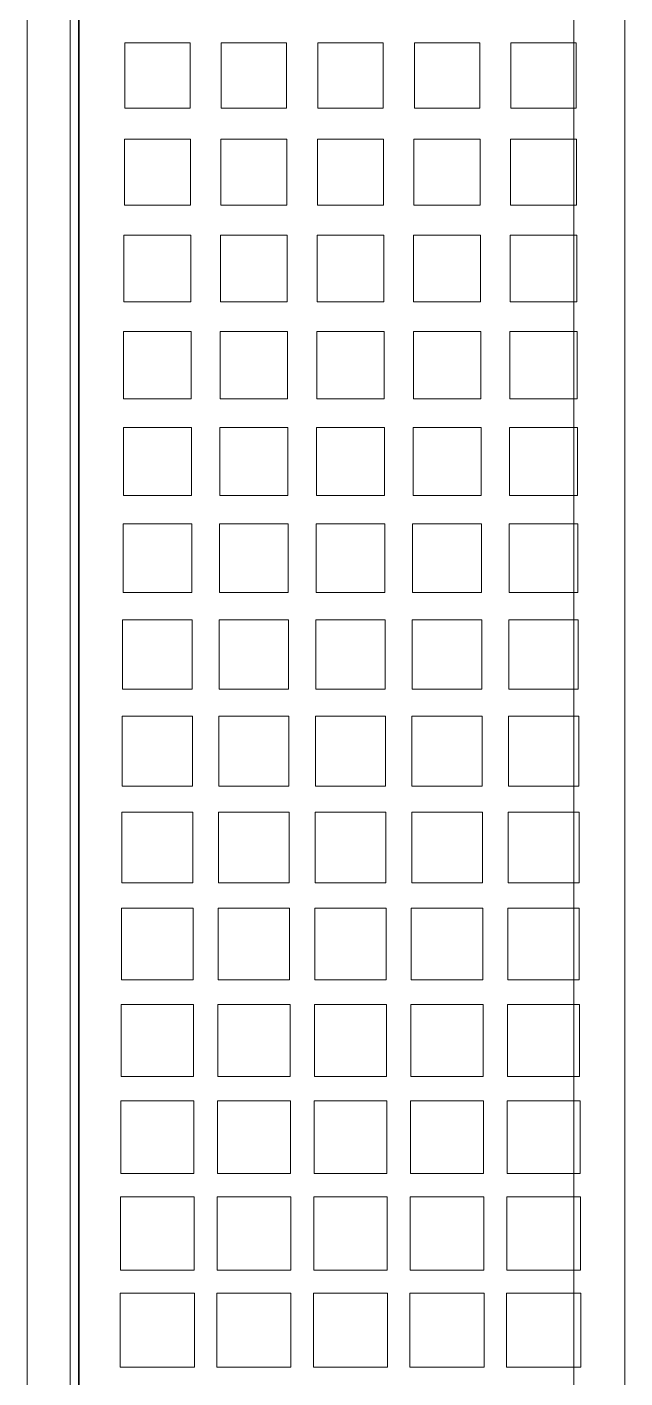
# Model space of a CAD drawing. Header units: millimetres. Extents: x 33157 to 59611, y -29750 to 1750.
# Drawn here: x 54374.39 to 54383.68, y -3146.73 to -3125.73 of the extents above; entities that cross this region are included whole.
import ezdxf

# ---------------------------------------------------------------- set-up
doc = ezdxf.new("R2010")
doc.units = ezdxf.units.MM
doc.layers.get('0').update_dxf_attribs({"lineweight": 18})

msp = doc.modelspace()

# ---------------------------------------------------------------- linework, layer by layer
at = {"lineweight": 9}
for p, q in [((54375.189, -3043.277), (54375.189, -3168.061)), ((54382.886, -3047.482), (54382.886, -3168.683)), ((54383.678, -3048.283), (54383.678, -3168.211)), ((54375.199, -3109.054), (54375.199, -3168.211)), ((54375.057, -3109.478), (54375.057, -3170.173)), ((54375.189, -3109.478), (54375.189, -3167.646)), ((54374.388, -3110.025), (54374.388, -3170.173))]:
    msp.add_line(p, q, dxfattribs=at)
for points, knots in [([(54375.905, -3125.978), (54376.243, -3125.978), (54376.582, -3125.978), (54376.921, -3125.978), (54376.921, -3126.316), (54376.921, -3126.655), (54376.921, -3126.994), (54376.582, -3126.994), (54376.243, -3126.994), (54375.905, -3126.994), (54375.905, -3126.656), (54375.905, -3126.319), (54375.905, -3125.982), (54375.905, -3125.981), (54375.905, -3125.979), (54375.905, -3125.978)], [0, 0, 0, 0, 150718.653302, 150718.653302, 150718.653302, 301437.306605, 301437.306605, 301437.306605, 452155.959907, 452155.959907, 452155.959907, 602874.613209, 602874.613209, 602874.613209, 753593.266511, 753593.266511, 753593.266511, 753593.266511]), ([(54377.405, -3125.978), (54377.744, -3125.978), (54378.082, -3125.978), (54378.421, -3125.978), (54378.421, -3126.316), (54378.421, -3126.655), (54378.421, -3126.994), (54378.082, -3126.994), (54377.744, -3126.994), (54377.405, -3126.994), (54377.405, -3126.656), (54377.405, -3126.319), (54377.405, -3125.982), (54377.405, -3125.981), (54377.405, -3125.979), (54377.405, -3125.978)], [0, 0, 0, 0, 150722.69534, 150722.69534, 150722.69534, 301445.39068, 301445.39068, 301445.39068, 452168.086019, 452168.086019, 452168.086019, 602890.781359, 602890.781359, 602890.781359, 753613.476699, 753613.476699, 753613.476699, 753613.476699]), ([(54378.905, -3125.978), (54379.244, -3125.978), (54379.583, -3125.978), (54379.921, -3125.978), (54379.921, -3126.316), (54379.921, -3126.655), (54379.921, -3126.994), (54379.583, -3126.994), (54379.244, -3126.994), (54378.905, -3126.994), (54378.905, -3126.656), (54378.905, -3126.319), (54378.905, -3125.982), (54378.905, -3125.981), (54378.905, -3125.979), (54378.905, -3125.978)], [0, 0, 0, 0, 150726.737378, 150726.737378, 150726.737378, 301453.474755, 301453.474755, 301453.474755, 452180.212133, 452180.212133, 452180.212133, 602906.94951, 602906.94951, 602906.94951, 753633.686888, 753633.686888, 753633.686888, 753633.686888]), ([(54380.406, -3125.978), (54380.744, -3125.978), (54381.083, -3125.978), (54381.421, -3125.978), (54381.421, -3126.316), (54381.421, -3126.655), (54381.421, -3126.994), (54381.083, -3126.994), (54380.744, -3126.994), (54380.406, -3126.994), (54380.406, -3126.656), (54380.406, -3126.319), (54380.406, -3125.982), (54380.406, -3125.981), (54380.406, -3125.979), (54380.406, -3125.978)], [0, 0, 0, 0, 150730.779415, 150730.779415, 150730.779415, 301461.558831, 301461.558831, 301461.558831, 452192.338246, 452192.338246, 452192.338246, 602923.117662, 602923.117662, 602923.117662, 753653.897077, 753653.897077, 753653.897077, 753653.897077]), ([(54381.906, -3125.978), (54382.245, -3125.978), (54382.583, -3125.978), (54382.922, -3125.978), (54382.922, -3126.316), (54382.922, -3126.655), (54382.922, -3126.994), (54382.583, -3126.994), (54382.245, -3126.994), (54381.906, -3126.994), (54381.906, -3126.656), (54381.906, -3126.319), (54381.906, -3125.982), (54381.906, -3125.981), (54381.906, -3125.979), (54381.906, -3125.978)], [0, 0, 0, 0, 150734.821454, 150734.821454, 150734.821454, 301469.642907, 301469.642907, 301469.642907, 452204.464361, 452204.464361, 452204.464361, 602939.285815, 602939.285815, 602939.285815, 753674.107268, 753674.107268, 753674.107268, 753674.107268]), ([(54375.9, -3127.473), (54376.242, -3127.473), (54376.584, -3127.473), (54376.926, -3127.473), (54376.926, -3127.815), (54376.926, -3128.157), (54376.926, -3128.499), (54376.584, -3128.499), (54376.242, -3128.499), (54375.9, -3128.499), (54375.9, -3128.158), (54375.9, -3127.818), (54375.9, -3127.477), (54375.9, -3127.475), (54375.9, -3127.474), (54375.9, -3127.473)], [0, 0, 0, 0, 150720.647835, 150720.647835, 150720.647835, 301441.29567, 301441.29567, 301441.29567, 452161.943504, 452161.943504, 452161.943504, 602882.591339, 602882.591339, 602882.591339, 753603.239174, 753603.239174, 753603.239174, 753603.239174]), ([(54377.4, -3127.473), (54377.742, -3127.473), (54378.084, -3127.473), (54378.426, -3127.473), (54378.426, -3127.815), (54378.426, -3128.157), (54378.426, -3128.499), (54378.084, -3128.499), (54377.742, -3128.499), (54377.4, -3128.499), (54377.4, -3128.158), (54377.4, -3127.818), (54377.4, -3127.477), (54377.4, -3127.475), (54377.4, -3127.474), (54377.4, -3127.473)], [0, 0, 0, 0, 150724.689868, 150724.689868, 150724.689868, 301449.379736, 301449.379736, 301449.379736, 452174.069605, 452174.069605, 452174.069605, 602898.759473, 602898.759473, 602898.759473, 753623.449341, 753623.449341, 753623.449341, 753623.449341]), ([(54378.9, -3127.473), (54379.242, -3127.473), (54379.584, -3127.473), (54379.926, -3127.473), (54379.926, -3127.815), (54379.926, -3128.157), (54379.926, -3128.499), (54379.584, -3128.499), (54379.242, -3128.499), (54378.9, -3128.499), (54378.9, -3128.158), (54378.9, -3127.818), (54378.9, -3127.477), (54378.9, -3127.475), (54378.9, -3127.474), (54378.9, -3127.473)], [0, 0, 0, 0, 150728.731902, 150728.731902, 150728.731902, 301457.463804, 301457.463804, 301457.463804, 452186.195706, 452186.195706, 452186.195706, 602914.927607, 602914.927607, 602914.927607, 753643.659509, 753643.659509, 753643.659509, 753643.659509]), ([(54380.4, -3127.473), (54380.743, -3127.473), (54381.085, -3127.473), (54381.427, -3127.473), (54381.427, -3127.815), (54381.427, -3128.157), (54381.427, -3128.499), (54381.085, -3128.499), (54380.743, -3128.499), (54380.4, -3128.499), (54380.4, -3128.158), (54380.4, -3127.818), (54380.4, -3127.477), (54380.4, -3127.475), (54380.4, -3127.474), (54380.4, -3127.473)], [0, 0, 0, 0, 150732.773936, 150732.773936, 150732.773936, 301465.547871, 301465.547871, 301465.547871, 452198.321807, 452198.321807, 452198.321807, 602931.095743, 602931.095743, 602931.095743, 753663.869679, 753663.869679, 753663.869679, 753663.869679]), ([(54381.901, -3127.473), (54382.243, -3127.473), (54382.585, -3127.473), (54382.927, -3127.473), (54382.927, -3127.815), (54382.927, -3128.157), (54382.927, -3128.499), (54382.585, -3128.499), (54382.243, -3128.499), (54381.901, -3128.499), (54381.901, -3128.158), (54381.901, -3127.818), (54381.901, -3127.477), (54381.901, -3127.475), (54381.901, -3127.474), (54381.901, -3127.473)], [0, 0, 0, 0, 150736.81597, 150736.81597, 150736.81597, 301473.63194, 301473.63194, 301473.63194, 452210.44791, 452210.44791, 452210.44791, 602947.263879, 602947.263879, 602947.263879, 753684.079849, 753684.079849, 753684.079849, 753684.079849]), ([(54375.894, -3128.967), (54376.24, -3128.967), (54376.585, -3128.967), (54376.931, -3128.967), (54376.931, -3129.313), (54376.931, -3129.659), (54376.931, -3130.004), (54376.585, -3130.004), (54376.24, -3130.004), (54375.894, -3130.004), (54375.894, -3129.66), (54375.894, -3129.316), (54375.894, -3128.972), (54375.894, -3128.97), (54375.894, -3128.969), (54375.894, -3128.967)], [0, 0, 0, 0, 150722.642805, 150722.642805, 150722.642805, 301445.28561, 301445.28561, 301445.28561, 452167.928415, 452167.928415, 452167.928415, 602890.571219, 602890.571219, 602890.571219, 753613.214024, 753613.214024, 753613.214024, 753613.214024]), ([(54377.395, -3128.967), (54377.74, -3128.967), (54378.086, -3128.967), (54378.431, -3128.967), (54378.431, -3129.313), (54378.431, -3129.659), (54378.431, -3130.004), (54378.086, -3130.004), (54377.74, -3130.004), (54377.395, -3130.004), (54377.395, -3129.66), (54377.395, -3129.316), (54377.395, -3128.972), (54377.395, -3128.97), (54377.395, -3128.969), (54377.395, -3128.967)], [0, 0, 0, 0, 150726.684834, 150726.684834, 150726.684834, 301453.369668, 301453.369668, 301453.369668, 452180.054503, 452180.054503, 452180.054503, 602906.739337, 602906.739337, 602906.739337, 753633.424171, 753633.424171, 753633.424171, 753633.424171]), ([(54378.895, -3128.967), (54379.241, -3128.967), (54379.586, -3128.967), (54379.932, -3128.967), (54379.932, -3129.313), (54379.932, -3129.659), (54379.932, -3130.004), (54379.586, -3130.004), (54379.241, -3130.004), (54378.895, -3130.004), (54378.895, -3129.66), (54378.895, -3129.316), (54378.895, -3128.972), (54378.895, -3128.97), (54378.895, -3128.969), (54378.895, -3128.967)], [0, 0, 0, 0, 150730.726864, 150730.726864, 150730.726864, 301461.453727, 301461.453727, 301461.453727, 452192.180591, 452192.180591, 452192.180591, 602922.907455, 602922.907455, 602922.907455, 753653.634319, 753653.634319, 753653.634319, 753653.634319]), ([(54380.395, -3128.967), (54380.741, -3128.967), (54381.086, -3128.967), (54381.432, -3128.967), (54381.432, -3129.313), (54381.432, -3129.659), (54381.432, -3130.004), (54381.086, -3130.004), (54380.741, -3130.004), (54380.395, -3130.004), (54380.395, -3129.66), (54380.395, -3129.316), (54380.395, -3128.972), (54380.395, -3128.97), (54380.395, -3128.969), (54380.395, -3128.967)], [0, 0, 0, 0, 150734.768894, 150734.768894, 150734.768894, 301469.537787, 301469.537787, 301469.537787, 452204.306681, 452204.306681, 452204.306681, 602939.075574, 602939.075574, 602939.075574, 753673.844468, 753673.844468, 753673.844468, 753673.844468]), ([(54381.896, -3128.967), (54382.241, -3128.967), (54382.587, -3128.967), (54382.932, -3128.967), (54382.932, -3129.313), (54382.932, -3129.659), (54382.932, -3130.004), (54382.587, -3130.004), (54382.241, -3130.004), (54381.896, -3130.004), (54381.896, -3129.66), (54381.896, -3129.316), (54381.896, -3128.972), (54381.896, -3128.97), (54381.896, -3128.969), (54381.896, -3128.967)], [0, 0, 0, 0, 150738.810924, 150738.810924, 150738.810924, 301477.621847, 301477.621847, 301477.621847, 452216.432771, 452216.432771, 452216.432771, 602955.243694, 602955.243694, 602955.243694, 753694.054618, 753694.054618, 753694.054618, 753694.054618]), ([(54375.889, -3130.462), (54376.238, -3130.462), (54376.587, -3130.462), (54376.936, -3130.462), (54376.936, -3130.811), (54376.936, -3131.161), (54376.936, -3131.51), (54376.587, -3131.51), (54376.238, -3131.51), (54375.889, -3131.51), (54375.889, -3131.162), (54375.889, -3130.814), (54375.889, -3130.467), (54375.889, -3130.465), (54375.889, -3130.464), (54375.889, -3130.462)], [0, 0, 0, 0, 150724.637728, 150724.637728, 150724.637728, 301449.275456, 301449.275456, 301449.275456, 452173.913184, 452173.913184, 452173.913184, 602898.550912, 602898.550912, 602898.550912, 753623.18864, 753623.18864, 753623.18864, 753623.18864]), ([(54377.389, -3130.462), (54377.738, -3130.462), (54378.088, -3130.462), (54378.437, -3130.462), (54378.437, -3130.811), (54378.437, -3131.161), (54378.437, -3131.51), (54378.088, -3131.51), (54377.738, -3131.51), (54377.389, -3131.51), (54377.389, -3131.162), (54377.389, -3130.814), (54377.389, -3130.467), (54377.389, -3130.465), (54377.389, -3130.464), (54377.389, -3130.462)], [0, 0, 0, 0, 150728.679753, 150728.679753, 150728.679753, 301457.359506, 301457.359506, 301457.359506, 452186.03926, 452186.03926, 452186.03926, 602914.719013, 602914.719013, 602914.719013, 753643.398766, 753643.398766, 753643.398766, 753643.398766]), ([(54378.89, -3130.462), (54379.239, -3130.462), (54379.588, -3130.462), (54379.937, -3130.462), (54379.937, -3130.811), (54379.937, -3131.161), (54379.937, -3131.51), (54379.588, -3131.51), (54379.239, -3131.51), (54378.89, -3131.51), (54378.89, -3131.162), (54378.89, -3130.814), (54378.89, -3130.467), (54378.89, -3130.465), (54378.89, -3130.464), (54378.89, -3130.462)], [0, 0, 0, 0, 150732.721779, 150732.721779, 150732.721779, 301465.443557, 301465.443557, 301465.443557, 452198.165336, 452198.165336, 452198.165336, 602930.887115, 602930.887115, 602930.887115, 753663.608893, 753663.608893, 753663.608893, 753663.608893]), ([(54380.39, -3130.462), (54380.739, -3130.462), (54381.088, -3130.462), (54381.437, -3130.462), (54381.437, -3130.811), (54381.437, -3131.161), (54381.437, -3131.51), (54381.088, -3131.51), (54380.739, -3131.51), (54380.39, -3131.51), (54380.39, -3131.162), (54380.39, -3130.814), (54380.39, -3130.467), (54380.39, -3130.465), (54380.39, -3130.464), (54380.39, -3130.462)], [0, 0, 0, 0, 150736.763804, 150736.763804, 150736.763804, 301473.527609, 301473.527609, 301473.527609, 452210.291413, 452210.291413, 452210.291413, 602947.055217, 602947.055217, 602947.055217, 753683.819022, 753683.819022, 753683.819022, 753683.819022]), ([(54381.89, -3130.462), (54382.239, -3130.462), (54382.588, -3130.462), (54382.938, -3130.462), (54382.938, -3130.811), (54382.938, -3131.161), (54382.938, -3131.51), (54382.588, -3131.51), (54382.239, -3131.51), (54381.89, -3131.51), (54381.89, -3131.162), (54381.89, -3130.814), (54381.89, -3130.467), (54381.89, -3130.465), (54381.89, -3130.464), (54381.89, -3130.462)], [0, 0, 0, 0, 150740.80583, 150740.80583, 150740.80583, 301481.611661, 301481.611661, 301481.611661, 452222.417491, 452222.417491, 452222.417491, 602963.223321, 602963.223321, 602963.223321, 753704.029152, 753704.029152, 753704.029152, 753704.029152]), ([(54375.884, -3131.957), (54376.236, -3131.957), (54376.589, -3131.957), (54376.942, -3131.957), (54376.942, -3132.31), (54376.942, -3132.662), (54376.942, -3133.015), (54376.589, -3133.015), (54376.236, -3133.015), (54375.884, -3133.015), (54375.884, -3132.664), (54375.884, -3132.313), (54375.884, -3131.962), (54375.884, -3131.96), (54375.884, -3131.959), (54375.884, -3131.957)], [0, 0, 0, 0, 150726.632487, 150726.632487, 150726.632487, 301453.264974, 301453.264974, 301453.264974, 452179.897461, 452179.897461, 452179.897461, 602906.529947, 602906.529947, 602906.529947, 753633.162434, 753633.162434, 753633.162434, 753633.162434]), ([(54377.384, -3131.957), (54377.737, -3131.957), (54378.089, -3131.957), (54378.442, -3131.957), (54378.442, -3132.31), (54378.442, -3132.662), (54378.442, -3133.015), (54378.089, -3133.015), (54377.737, -3133.015), (54377.384, -3133.015), (54377.384, -3132.664), (54377.384, -3132.313), (54377.384, -3131.962), (54377.384, -3131.96), (54377.384, -3131.959), (54377.384, -3131.957)], [0, 0, 0, 0, 150730.674508, 150730.674508, 150730.674508, 301461.349016, 301461.349016, 301461.349016, 452192.023524, 452192.023524, 452192.023524, 602922.698032, 602922.698032, 602922.698032, 753653.37254, 753653.37254, 753653.37254, 753653.37254]), ([(54378.884, -3131.957), (54379.237, -3131.957), (54379.59, -3131.957), (54379.942, -3131.957), (54379.942, -3132.31), (54379.942, -3132.662), (54379.942, -3133.015), (54379.59, -3133.015), (54379.237, -3133.015), (54378.884, -3133.015), (54378.884, -3132.664), (54378.884, -3132.313), (54378.884, -3131.962), (54378.884, -3131.96), (54378.884, -3131.959), (54378.884, -3131.957)], [0, 0, 0, 0, 150734.716529, 150734.716529, 150734.716529, 301469.433059, 301469.433059, 301469.433059, 452204.149588, 452204.149588, 452204.149588, 602938.866118, 602938.866118, 602938.866118, 753673.582647, 753673.582647, 753673.582647, 753673.582647]), ([(54380.385, -3131.957), (54380.737, -3131.957), (54381.09, -3131.957), (54381.443, -3131.957), (54381.443, -3132.31), (54381.443, -3132.662), (54381.443, -3133.015), (54381.09, -3133.015), (54380.737, -3133.015), (54380.385, -3133.015), (54380.385, -3132.664), (54380.385, -3132.313), (54380.385, -3131.962), (54380.385, -3131.96), (54380.385, -3131.959), (54380.385, -3131.957)], [0, 0, 0, 0, 150738.758551, 150738.758551, 150738.758551, 301477.517102, 301477.517102, 301477.517102, 452216.275653, 452216.275653, 452216.275653, 602955.034204, 602955.034204, 602955.034204, 753693.792755, 753693.792755, 753693.792755, 753693.792755]), ([(54381.885, -3131.957), (54382.238, -3131.957), (54382.59, -3131.957), (54382.943, -3131.957), (54382.943, -3132.31), (54382.943, -3132.662), (54382.943, -3133.015), (54382.59, -3133.015), (54382.238, -3133.015), (54381.885, -3133.015), (54381.885, -3132.664), (54381.885, -3132.313), (54381.885, -3131.962), (54381.885, -3131.96), (54381.885, -3131.959), (54381.885, -3131.957)], [0, 0, 0, 0, 150742.800573, 150742.800573, 150742.800573, 301485.601146, 301485.601146, 301485.601146, 452228.401718, 452228.401718, 452228.401718, 602971.202291, 602971.202291, 602971.202291, 753714.002864, 753714.002864, 753714.002864, 753714.002864]), ([(54375.879, -3133.452), (54376.235, -3133.452), (54376.591, -3133.452), (54376.947, -3133.452), (54376.947, -3133.808), (54376.947, -3134.164), (54376.947, -3134.52), (54376.591, -3134.52), (54376.235, -3134.52), (54375.879, -3134.52), (54375.879, -3134.166), (54375.879, -3133.811), (54375.879, -3133.456), (54375.879, -3133.455), (54375.879, -3133.453), (54375.879, -3133.452)], [0, 0, 0, 0, 150728.627647, 150728.627647, 150728.627647, 301457.255294, 301457.255294, 301457.255294, 452185.88294, 452185.88294, 452185.88294, 602914.510587, 602914.510587, 602914.510587, 753643.138234, 753643.138234, 753643.138234, 753643.138234]), ([(54377.379, -3133.452), (54377.735, -3133.452), (54378.091, -3133.452), (54378.447, -3133.452), (54378.447, -3133.808), (54378.447, -3134.164), (54378.447, -3134.52), (54378.091, -3134.52), (54377.735, -3134.52), (54377.379, -3134.52), (54377.379, -3134.166), (54377.379, -3133.811), (54377.379, -3133.456), (54377.379, -3133.455), (54377.379, -3133.453), (54377.379, -3133.452)], [0, 0, 0, 0, 150732.669664, 150732.669664, 150732.669664, 301465.339328, 301465.339328, 301465.339328, 452198.008991, 452198.008991, 452198.008991, 602930.678655, 602930.678655, 602930.678655, 753663.348319, 753663.348319, 753663.348319, 753663.348319]), ([(54378.879, -3133.452), (54379.235, -3133.452), (54379.591, -3133.452), (54379.948, -3133.452), (54379.948, -3133.808), (54379.948, -3134.164), (54379.948, -3134.52), (54379.591, -3134.52), (54379.235, -3134.52), (54378.879, -3134.52), (54378.879, -3134.166), (54378.879, -3133.811), (54378.879, -3133.456), (54378.879, -3133.455), (54378.879, -3133.453), (54378.879, -3133.452)], [0, 0, 0, 0, 150736.711681, 150736.711681, 150736.711681, 301473.423362, 301473.423362, 301473.423362, 452210.135043, 452210.135043, 452210.135043, 602946.846724, 602946.846724, 602946.846724, 753683.558405, 753683.558405, 753683.558405, 753683.558405]), ([(54380.379, -3133.452), (54380.736, -3133.452), (54381.092, -3133.452), (54381.448, -3133.452), (54381.448, -3133.808), (54381.448, -3134.164), (54381.448, -3134.52), (54381.092, -3134.52), (54380.736, -3134.52), (54380.379, -3134.52), (54380.379, -3134.166), (54380.379, -3133.811), (54380.379, -3133.456), (54380.379, -3133.455), (54380.379, -3133.453), (54380.379, -3133.452)], [0, 0, 0, 0, 150740.753699, 150740.753699, 150740.753699, 301481.507397, 301481.507397, 301481.507397, 452222.261096, 452222.261096, 452222.261096, 602963.014794, 602963.014794, 602963.014794, 753703.768493, 753703.768493, 753703.768493, 753703.768493]), ([(54381.88, -3133.452), (54382.236, -3133.452), (54382.592, -3133.452), (54382.948, -3133.452), (54382.948, -3133.808), (54382.948, -3134.164), (54382.948, -3134.52), (54382.592, -3134.52), (54382.236, -3134.52), (54381.88, -3134.52), (54381.88, -3134.166), (54381.88, -3133.811), (54381.88, -3133.456), (54381.88, -3133.455), (54381.88, -3133.453), (54381.88, -3133.452)], [0, 0, 0, 0, 150744.795716, 150744.795716, 150744.795716, 301489.591433, 301489.591433, 301489.591433, 452234.387149, 452234.387149, 452234.387149, 602979.182865, 602979.182865, 602979.182865, 753723.978582, 753723.978582, 753723.978582, 753723.978582]), ([(54375.873, -3134.947), (54376.233, -3134.947), (54376.592, -3134.947), (54376.952, -3134.947), (54376.952, -3135.306), (54376.952, -3135.666), (54376.952, -3136.026), (54376.592, -3136.026), (54376.233, -3136.026), (54375.873, -3136.026), (54375.873, -3135.668), (54375.873, -3135.309), (54375.873, -3134.951), (54375.873, -3134.95), (54375.873, -3134.948), (54375.873, -3134.947)], [0, 0, 0, 0, 150730.622757, 150730.622757, 150730.622757, 301461.245514, 301461.245514, 301461.245514, 452191.868272, 452191.868272, 452191.868272, 602922.491029, 602922.491029, 602922.491029, 753653.113786, 753653.113786, 753653.113786, 753653.113786]), ([(54377.374, -3134.947), (54377.733, -3134.947), (54378.093, -3134.947), (54378.452, -3134.947), (54378.452, -3135.306), (54378.452, -3135.666), (54378.452, -3136.026), (54378.093, -3136.026), (54377.733, -3136.026), (54377.374, -3136.026), (54377.374, -3135.668), (54377.374, -3135.309), (54377.374, -3134.951), (54377.374, -3134.95), (54377.374, -3134.948), (54377.374, -3134.947)], [0, 0, 0, 0, 150734.66477, 150734.66477, 150734.66477, 301469.32954, 301469.32954, 301469.32954, 452203.994311, 452203.994311, 452203.994311, 602938.659081, 602938.659081, 602938.659081, 753673.323851, 753673.323851, 753673.323851, 753673.323851]), ([(54378.874, -3134.947), (54379.233, -3134.947), (54379.593, -3134.947), (54379.953, -3134.947), (54379.953, -3135.306), (54379.953, -3135.666), (54379.953, -3136.026), (54379.593, -3136.026), (54379.233, -3136.026), (54378.874, -3136.026), (54378.874, -3135.668), (54378.874, -3135.309), (54378.874, -3134.951), (54378.874, -3134.95), (54378.874, -3134.948), (54378.874, -3134.947)], [0, 0, 0, 0, 150738.706783, 150738.706783, 150738.706783, 301477.413567, 301477.413567, 301477.413567, 452216.12035, 452216.12035, 452216.12035, 602954.827133, 602954.827133, 602954.827133, 753693.533917, 753693.533917, 753693.533917, 753693.533917]), ([(54380.374, -3134.947), (54380.734, -3134.947), (54381.093, -3134.947), (54381.453, -3134.947), (54381.453, -3135.306), (54381.453, -3135.666), (54381.453, -3136.026), (54381.093, -3136.026), (54380.734, -3136.026), (54380.374, -3136.026), (54380.374, -3135.668), (54380.374, -3135.309), (54380.374, -3134.951), (54380.374, -3134.95), (54380.374, -3134.948), (54380.374, -3134.947)], [0, 0, 0, 0, 150742.748797, 150742.748797, 150742.748797, 301485.497594, 301485.497594, 301485.497594, 452228.24639, 452228.24639, 452228.24639, 602970.995187, 602970.995187, 602970.995187, 753713.743984, 753713.743984, 753713.743984, 753713.743984]), ([(54381.874, -3134.947), (54382.234, -3134.947), (54382.594, -3134.947), (54382.953, -3134.947), (54382.953, -3135.306), (54382.953, -3135.666), (54382.953, -3136.026), (54382.594, -3136.026), (54382.234, -3136.026), (54381.874, -3136.026), (54381.874, -3135.668), (54381.874, -3135.309), (54381.874, -3134.951), (54381.874, -3134.95), (54381.874, -3134.948), (54381.874, -3134.947)], [0, 0, 0, 0, 150746.79081, 150746.79081, 150746.79081, 301493.581621, 301493.581621, 301493.581621, 452240.372431, 452240.372431, 452240.372431, 602987.163242, 602987.163242, 602987.163242, 753733.954052, 753733.954052, 753733.954052, 753733.954052]), ([(54375.868, -3136.442), (54376.231, -3136.442), (54376.594, -3136.442), (54376.957, -3136.442), (54376.957, -3136.805), (54376.957, -3137.168), (54376.957, -3137.531), (54376.594, -3137.531), (54376.231, -3137.531), (54375.868, -3137.531), (54375.868, -3137.169), (54375.868, -3136.808), (54375.868, -3136.446), (54375.868, -3136.445), (54375.868, -3136.443), (54375.868, -3136.442)], [0, 0, 0, 0, 150732.617826, 150732.617826, 150732.617826, 301465.235653, 301465.235653, 301465.235653, 452197.853479, 452197.853479, 452197.853479, 602930.471306, 602930.471306, 602930.471306, 753663.089132, 753663.089132, 753663.089132, 753663.089132]), ([(54377.368, -3136.442), (54377.731, -3136.442), (54378.095, -3136.442), (54378.458, -3136.442), (54378.458, -3136.805), (54378.458, -3137.168), (54378.458, -3137.531), (54378.095, -3137.531), (54377.731, -3137.531), (54377.368, -3137.531), (54377.368, -3137.169), (54377.368, -3136.808), (54377.368, -3136.446), (54377.368, -3136.445), (54377.368, -3136.443), (54377.368, -3136.442)], [0, 0, 0, 0, 150736.659835, 150736.659835, 150736.659835, 301473.319671, 301473.319671, 301473.319671, 452209.979506, 452209.979506, 452209.979506, 602946.639341, 602946.639341, 602946.639341, 753683.299176, 753683.299176, 753683.299176, 753683.299176]), ([(54378.869, -3136.442), (54379.232, -3136.442), (54379.595, -3136.442), (54379.958, -3136.442), (54379.958, -3136.805), (54379.958, -3137.168), (54379.958, -3137.531), (54379.595, -3137.531), (54379.232, -3137.531), (54378.869, -3137.531), (54378.869, -3137.169), (54378.869, -3136.808), (54378.869, -3136.446), (54378.869, -3136.445), (54378.869, -3136.443), (54378.869, -3136.442)], [0, 0, 0, 0, 150740.701844, 150740.701844, 150740.701844, 301481.403689, 301481.403689, 301481.403689, 452222.105533, 452222.105533, 452222.105533, 602962.807377, 602962.807377, 602962.807377, 753703.509222, 753703.509222, 753703.509222, 753703.509222]), ([(54380.369, -3136.442), (54380.732, -3136.442), (54381.095, -3136.442), (54381.458, -3136.442), (54381.458, -3136.805), (54381.458, -3137.168), (54381.458, -3137.531), (54381.095, -3137.531), (54380.732, -3137.531), (54380.369, -3137.531), (54380.369, -3137.169), (54380.369, -3136.808), (54380.369, -3136.446), (54380.369, -3136.445), (54380.369, -3136.443), (54380.369, -3136.442)], [0, 0, 0, 0, 150744.743854, 150744.743854, 150744.743854, 301489.487707, 301489.487707, 301489.487707, 452234.231561, 452234.231561, 452234.231561, 602978.975415, 602978.975415, 602978.975415, 753723.719268, 753723.719268, 753723.719268, 753723.719268]), ([(54381.869, -3136.442), (54382.232, -3136.442), (54382.595, -3136.442), (54382.959, -3136.442), (54382.959, -3136.805), (54382.959, -3137.168), (54382.959, -3137.531), (54382.595, -3137.531), (54382.232, -3137.531), (54381.869, -3137.531), (54381.869, -3137.169), (54381.869, -3136.808), (54381.869, -3136.446), (54381.869, -3136.445), (54381.869, -3136.443), (54381.869, -3136.442)], [0, 0, 0, 0, 150748.785863, 150748.785863, 150748.785863, 301497.571726, 301497.571726, 301497.571726, 452246.35759, 452246.35759, 452246.35759, 602995.143453, 602995.143453, 602995.143453, 753743.929316, 753743.929316, 753743.929316, 753743.929316]), ([(54375.863, -3137.936), (54376.229, -3137.936), (54376.596, -3137.936), (54376.963, -3137.936), (54376.963, -3138.303), (54376.963, -3138.67), (54376.963, -3139.036), (54376.596, -3139.036), (54376.229, -3139.036), (54375.863, -3139.036), (54375.863, -3138.671), (54375.863, -3138.306), (54375.863, -3137.941), (54375.863, -3137.939), (54375.863, -3137.938), (54375.863, -3137.936)], [0, 0, 0, 0, 150734.613206, 150734.613206, 150734.613206, 301469.226413, 301469.226413, 301469.226413, 452203.839619, 452203.839619, 452203.839619, 602938.452826, 602938.452826, 602938.452826, 753673.066032, 753673.066032, 753673.066032, 753673.066032]), ([(54377.363, -3137.936), (54377.73, -3137.936), (54378.096, -3137.936), (54378.463, -3137.936), (54378.463, -3138.303), (54378.463, -3138.67), (54378.463, -3139.036), (54378.096, -3139.036), (54377.73, -3139.036), (54377.363, -3139.036), (54377.363, -3138.671), (54377.363, -3138.306), (54377.363, -3137.941), (54377.363, -3137.939), (54377.363, -3137.938), (54377.363, -3137.936)], [0, 0, 0, 0, 150738.655211, 150738.655211, 150738.655211, 301477.310422, 301477.310422, 301477.310422, 452215.965633, 452215.965633, 452215.965633, 602954.620845, 602954.620845, 602954.620845, 753693.276056, 753693.276056, 753693.276056, 753693.276056]), ([(54378.863, -3137.936), (54379.23, -3137.936), (54379.597, -3137.936), (54379.963, -3137.936), (54379.963, -3138.303), (54379.963, -3138.67), (54379.963, -3139.036), (54379.597, -3139.036), (54379.23, -3139.036), (54378.863, -3139.036), (54378.863, -3138.671), (54378.863, -3138.306), (54378.863, -3137.941), (54378.863, -3137.939), (54378.863, -3137.938), (54378.863, -3137.936)], [0, 0, 0, 0, 150742.697216, 150742.697216, 150742.697216, 301485.394432, 301485.394432, 301485.394432, 452228.091648, 452228.091648, 452228.091648, 602970.788865, 602970.788865, 602970.788865, 753713.486081, 753713.486081, 753713.486081, 753713.486081]), ([(54380.364, -3137.936), (54380.73, -3137.936), (54381.097, -3137.936), (54381.464, -3137.936), (54381.464, -3138.303), (54381.464, -3138.67), (54381.464, -3139.036), (54381.097, -3139.036), (54380.73, -3139.036), (54380.364, -3139.036), (54380.364, -3138.671), (54380.364, -3138.306), (54380.364, -3137.941), (54380.364, -3137.939), (54380.364, -3137.938), (54380.364, -3137.936)], [0, 0, 0, 0, 150746.739221, 150746.739221, 150746.739221, 301493.478443, 301493.478443, 301493.478443, 452240.217664, 452240.217664, 452240.217664, 602986.956886, 602986.956886, 602986.956886, 753733.696107, 753733.696107, 753733.696107, 753733.696107]), ([(54381.864, -3137.936), (54382.231, -3137.936), (54382.597, -3137.936), (54382.964, -3137.936), (54382.964, -3138.303), (54382.964, -3138.67), (54382.964, -3139.036), (54382.597, -3139.036), (54382.231, -3139.036), (54381.864, -3139.036), (54381.864, -3138.671), (54381.864, -3138.306), (54381.864, -3137.941), (54381.864, -3137.939), (54381.864, -3137.938), (54381.864, -3137.936)], [0, 0, 0, 0, 150750.781227, 150750.781227, 150750.781227, 301501.562454, 301501.562454, 301501.562454, 452252.343681, 452252.343681, 452252.343681, 603003.124907, 603003.124907, 603003.124907, 753753.906134, 753753.906134, 753753.906134, 753753.906134]), ([(54375.857, -3139.431), (54376.228, -3139.431), (54376.598, -3139.431), (54376.968, -3139.431), (54376.968, -3139.801), (54376.968, -3140.172), (54376.968, -3140.542), (54376.598, -3140.542), (54376.228, -3140.542), (54375.857, -3140.542), (54375.857, -3140.173), (54375.857, -3139.805), (54375.857, -3139.436), (54375.857, -3139.434), (54375.857, -3139.433), (54375.857, -3139.431)], [0, 0, 0, 0, 150736.608393, 150736.608393, 150736.608393, 301473.216785, 301473.216785, 301473.216785, 452209.825178, 452209.825178, 452209.825178, 602946.433571, 602946.433571, 602946.433571, 753683.041964, 753683.041964, 753683.041964, 753683.041964]), ([(54377.358, -3139.431), (54377.728, -3139.431), (54378.098, -3139.431), (54378.468, -3139.431), (54378.468, -3139.801), (54378.468, -3140.172), (54378.468, -3140.542), (54378.098, -3140.542), (54377.728, -3140.542), (54377.358, -3140.542), (54377.358, -3140.173), (54377.358, -3139.805), (54377.358, -3139.436), (54377.358, -3139.434), (54377.358, -3139.433), (54377.358, -3139.431)], [0, 0, 0, 0, 150740.650393, 150740.650393, 150740.650393, 301481.300787, 301481.300787, 301481.300787, 452221.95118, 452221.95118, 452221.95118, 602962.601574, 602962.601574, 602962.601574, 753703.251967, 753703.251967, 753703.251967, 753703.251967]), ([(54378.858, -3139.431), (54379.228, -3139.431), (54379.598, -3139.431), (54379.969, -3139.431), (54379.969, -3139.801), (54379.969, -3140.172), (54379.969, -3140.542), (54379.598, -3140.542), (54379.228, -3140.542), (54378.858, -3140.542), (54378.858, -3140.173), (54378.858, -3139.805), (54378.858, -3139.436), (54378.858, -3139.434), (54378.858, -3139.433), (54378.858, -3139.431)], [0, 0, 0, 0, 150744.692394, 150744.692394, 150744.692394, 301489.384789, 301489.384789, 301489.384789, 452234.077183, 452234.077183, 452234.077183, 602978.769577, 602978.769577, 602978.769577, 753723.461971, 753723.461971, 753723.461971, 753723.461971]), ([(54380.358, -3139.431), (54380.729, -3139.431), (54381.099, -3139.431), (54381.469, -3139.431), (54381.469, -3139.801), (54381.469, -3140.172), (54381.469, -3140.542), (54381.099, -3140.542), (54380.729, -3140.542), (54380.358, -3140.542), (54380.358, -3140.173), (54380.358, -3139.805), (54380.358, -3139.436), (54380.358, -3139.434), (54380.358, -3139.433), (54380.358, -3139.431)], [0, 0, 0, 0, 150748.734395, 150748.734395, 150748.734395, 301497.468791, 301497.468791, 301497.468791, 452246.203186, 452246.203186, 452246.203186, 602994.937582, 602994.937582, 602994.937582, 753743.671977, 753743.671977, 753743.671977, 753743.671977]), ([(54381.859, -3139.431), (54382.229, -3139.431), (54382.599, -3139.431), (54382.969, -3139.431), (54382.969, -3139.801), (54382.969, -3140.172), (54382.969, -3140.542), (54382.599, -3140.542), (54382.229, -3140.542), (54381.859, -3140.542), (54381.859, -3140.173), (54381.859, -3139.805), (54381.859, -3139.436), (54381.859, -3139.434), (54381.859, -3139.433), (54381.859, -3139.431)], [0, 0, 0, 0, 150752.776397, 150752.776397, 150752.776397, 301505.552794, 301505.552794, 301505.552794, 452258.32919, 452258.32919, 452258.32919, 603011.105587, 603011.105587, 603011.105587, 753763.881984, 753763.881984, 753763.881984, 753763.881984]), ([(54375.852, -3140.926), (54376.226, -3140.926), (54376.599, -3140.926), (54376.973, -3140.926), (54376.973, -3141.3), (54376.973, -3141.673), (54376.973, -3142.047), (54376.599, -3142.047), (54376.226, -3142.047), (54375.852, -3142.047), (54375.852, -3141.675), (54375.852, -3141.303), (54375.852, -3140.931), (54375.852, -3140.929), (54375.852, -3140.928), (54375.852, -3140.926)], [0, 0, 0, 0, 150738.603711, 150738.603711, 150738.603711, 301477.207422, 301477.207422, 301477.207422, 452215.811134, 452215.811134, 452215.811134, 602954.414845, 602954.414845, 602954.414845, 753693.018556, 753693.018556, 753693.018556, 753693.018556]), ([(54377.352, -3140.926), (54377.726, -3140.926), (54378.1, -3140.926), (54378.474, -3140.926), (54378.474, -3141.3), (54378.474, -3141.673), (54378.474, -3142.047), (54378.1, -3142.047), (54377.726, -3142.047), (54377.352, -3142.047), (54377.352, -3141.675), (54377.352, -3141.303), (54377.352, -3140.931), (54377.352, -3140.929), (54377.352, -3140.928), (54377.352, -3140.926)], [0, 0, 0, 0, 150742.645708, 150742.645708, 150742.645708, 301485.291416, 301485.291416, 301485.291416, 452227.937123, 452227.937123, 452227.937123, 602970.582831, 602970.582831, 602970.582831, 753713.228539, 753713.228539, 753713.228539, 753713.228539]), ([(54378.853, -3140.926), (54379.226, -3140.926), (54379.6, -3140.926), (54379.974, -3140.926), (54379.974, -3141.3), (54379.974, -3141.673), (54379.974, -3142.047), (54379.6, -3142.047), (54379.226, -3142.047), (54378.853, -3142.047), (54378.853, -3141.675), (54378.853, -3141.303), (54378.853, -3140.931), (54378.853, -3140.929), (54378.853, -3140.928), (54378.853, -3140.926)], [0, 0, 0, 0, 150746.687705, 150746.687705, 150746.687705, 301493.375409, 301493.375409, 301493.375409, 452240.063114, 452240.063114, 452240.063114, 602986.750818, 602986.750818, 602986.750818, 753733.438523, 753733.438523, 753733.438523, 753733.438523]), ([(54380.353, -3140.926), (54380.727, -3140.926), (54381.1, -3140.926), (54381.474, -3140.926), (54381.474, -3141.3), (54381.474, -3141.673), (54381.474, -3142.047), (54381.1, -3142.047), (54380.727, -3142.047), (54380.353, -3142.047), (54380.353, -3141.675), (54380.353, -3141.303), (54380.353, -3140.931), (54380.353, -3140.929), (54380.353, -3140.928), (54380.353, -3140.926)], [0, 0, 0, 0, 150750.729702, 150750.729702, 150750.729702, 301501.459403, 301501.459403, 301501.459403, 452252.189105, 452252.189105, 452252.189105, 603002.918806, 603002.918806, 603002.918806, 753753.648508, 753753.648508, 753753.648508, 753753.648508]), ([(54381.853, -3140.926), (54382.227, -3140.926), (54382.601, -3140.926), (54382.974, -3140.926), (54382.974, -3141.3), (54382.974, -3141.673), (54382.974, -3142.047), (54382.601, -3142.047), (54382.227, -3142.047), (54381.853, -3142.047), (54381.853, -3141.675), (54381.853, -3141.303), (54381.853, -3140.931), (54381.853, -3140.929), (54381.853, -3140.928), (54381.853, -3140.926)], [0, 0, 0, 0, 150754.771699, 150754.771699, 150754.771699, 301509.543398, 301509.543398, 301509.543398, 452264.315096, 452264.315096, 452264.315096, 603019.086795, 603019.086795, 603019.086795, 753773.858494, 753773.858494, 753773.858494, 753773.858494]), ([(54375.847, -3142.421), (54376.224, -3142.421), (54376.601, -3142.421), (54376.978, -3142.421), (54376.978, -3142.798), (54376.978, -3143.175), (54376.978, -3143.553), (54376.601, -3143.553), (54376.224, -3143.553), (54375.847, -3143.553), (54375.847, -3143.177), (54375.847, -3142.801), (54375.847, -3142.426), (54375.847, -3142.424), (54375.847, -3142.422), (54375.847, -3142.421)], [0, 0, 0, 0, 150740.599331, 150740.599331, 150740.599331, 301481.198662, 301481.198662, 301481.198662, 452221.797993, 452221.797993, 452221.797993, 602962.397324, 602962.397324, 602962.397324, 753702.996655, 753702.996655, 753702.996655, 753702.996655]), ([(54377.347, -3142.421), (54377.724, -3142.421), (54378.102, -3142.421), (54378.479, -3142.421), (54378.479, -3142.798), (54378.479, -3143.175), (54378.479, -3143.553), (54378.102, -3143.553), (54377.724, -3143.553), (54377.347, -3143.553), (54377.347, -3143.177), (54377.347, -3142.801), (54377.347, -3142.426), (54377.347, -3142.424), (54377.347, -3142.422), (54377.347, -3142.421)], [0, 0, 0, 0, 150744.641323, 150744.641323, 150744.641323, 301489.282647, 301489.282647, 301489.282647, 452233.92397, 452233.92397, 452233.92397, 602978.565294, 602978.565294, 602978.565294, 753723.206617, 753723.206617, 753723.206617, 753723.206617]), ([(54378.848, -3142.421), (54379.225, -3142.421), (54379.602, -3142.421), (54379.979, -3142.421), (54379.979, -3142.798), (54379.979, -3143.175), (54379.979, -3143.553), (54379.602, -3143.553), (54379.225, -3143.553), (54378.848, -3143.553), (54378.848, -3143.177), (54378.848, -3142.801), (54378.848, -3142.426), (54378.848, -3142.424), (54378.848, -3142.422), (54378.848, -3142.421)], [0, 0, 0, 0, 150748.683316, 150748.683316, 150748.683316, 301497.366632, 301497.366632, 301497.366632, 452246.049948, 452246.049948, 452246.049948, 602994.733264, 602994.733264, 602994.733264, 753743.41658, 753743.41658, 753743.41658, 753743.41658]), ([(54380.348, -3142.421), (54380.725, -3142.421), (54381.102, -3142.421), (54381.479, -3142.421), (54381.479, -3142.798), (54381.479, -3143.175), (54381.479, -3143.553), (54381.102, -3143.553), (54380.725, -3143.553), (54380.348, -3143.553), (54380.348, -3143.177), (54380.348, -3142.801), (54380.348, -3142.426), (54380.348, -3142.424), (54380.348, -3142.422), (54380.348, -3142.421)], [0, 0, 0, 0, 150752.725309, 150752.725309, 150752.725309, 301505.450618, 301505.450618, 301505.450618, 452258.175927, 452258.175927, 452258.175927, 603010.901236, 603010.901236, 603010.901236, 753763.626545, 753763.626545, 753763.626545, 753763.626545]), ([(54381.848, -3142.421), (54382.225, -3142.421), (54382.602, -3142.421), (54382.98, -3142.421), (54382.98, -3142.798), (54382.98, -3143.175), (54382.98, -3143.553), (54382.602, -3143.553), (54382.225, -3143.553), (54381.848, -3143.553), (54381.848, -3143.177), (54381.848, -3142.801), (54381.848, -3142.426), (54381.848, -3142.424), (54381.848, -3142.422), (54381.848, -3142.421)], [0, 0, 0, 0, 150756.767302, 150756.767302, 150756.767302, 301513.534604, 301513.534604, 301513.534604, 452270.301906, 452270.301906, 452270.301906, 603027.069209, 603027.069209, 603027.069209, 753783.836511, 753783.836511, 753783.836511, 753783.836511]), ([(54375.842, -3143.916), (54376.222, -3143.916), (54376.603, -3143.916), (54376.984, -3143.916), (54376.984, -3144.296), (54376.984, -3144.677), (54376.984, -3145.058), (54376.603, -3145.058), (54376.222, -3145.058), (54375.842, -3145.058), (54375.842, -3144.679), (54375.842, -3144.3), (54375.842, -3143.921), (54375.842, -3143.919), (54375.842, -3143.917), (54375.842, -3143.916)], [0, 0, 0, 0, 150742.594731, 150742.594731, 150742.594731, 301485.189461, 301485.189461, 301485.189461, 452227.784192, 452227.784192, 452227.784192, 602970.378923, 602970.378923, 602970.378923, 753712.973654, 753712.973654, 753712.973654, 753712.973654]), ([(54377.342, -3143.916), (54377.723, -3143.916), (54378.103, -3143.916), (54378.484, -3143.916), (54378.484, -3144.296), (54378.484, -3144.677), (54378.484, -3145.058), (54378.103, -3145.058), (54377.723, -3145.058), (54377.342, -3145.058), (54377.342, -3144.679), (54377.342, -3144.3), (54377.342, -3143.921), (54377.342, -3143.919), (54377.342, -3143.917), (54377.342, -3143.916)], [0, 0, 0, 0, 150746.636719, 150746.636719, 150746.636719, 301493.273438, 301493.273438, 301493.273438, 452239.910157, 452239.910157, 452239.910157, 602986.546876, 602986.546876, 602986.546876, 753733.183595, 753733.183595, 753733.183595, 753733.183595]), ([(54378.842, -3143.916), (54379.223, -3143.916), (54379.604, -3143.916), (54379.984, -3143.916), (54379.984, -3144.296), (54379.984, -3144.677), (54379.984, -3145.058), (54379.604, -3145.058), (54379.223, -3145.058), (54378.842, -3145.058), (54378.842, -3144.679), (54378.842, -3144.3), (54378.842, -3143.921), (54378.842, -3143.919), (54378.842, -3143.917), (54378.842, -3143.916)], [0, 0, 0, 0, 150750.678708, 150750.678708, 150750.678708, 301501.357415, 301501.357415, 301501.357415, 452252.036123, 452252.036123, 452252.036123, 603002.714831, 603002.714831, 603002.714831, 753753.393538, 753753.393538, 753753.393538, 753753.393538]), ([(54380.343, -3143.916), (54380.723, -3143.916), (54381.104, -3143.916), (54381.485, -3143.916), (54381.485, -3144.296), (54381.485, -3144.677), (54381.485, -3145.058), (54381.104, -3145.058), (54380.723, -3145.058), (54380.343, -3145.058), (54380.343, -3144.679), (54380.343, -3144.3), (54380.343, -3143.921), (54380.343, -3143.919), (54380.343, -3143.917), (54380.343, -3143.916)], [0, 0, 0, 0, 150754.720696, 150754.720696, 150754.720696, 301509.441393, 301509.441393, 301509.441393, 452264.162089, 452264.162089, 452264.162089, 603018.882786, 603018.882786, 603018.882786, 753773.603482, 753773.603482, 753773.603482, 753773.603482]), ([(54381.843, -3143.916), (54382.224, -3143.916), (54382.604, -3143.916), (54382.985, -3143.916), (54382.985, -3144.296), (54382.985, -3144.677), (54382.985, -3145.058), (54382.604, -3145.058), (54382.224, -3145.058), (54381.843, -3145.058), (54381.843, -3144.679), (54381.843, -3144.3), (54381.843, -3143.921), (54381.843, -3143.919), (54381.843, -3143.917), (54381.843, -3143.916)], [0, 0, 0, 0, 150758.762685, 150758.762685, 150758.762685, 301517.525371, 301517.525371, 301517.525371, 452276.288056, 452276.288056, 452276.288056, 603035.050742, 603035.050742, 603035.050742, 753793.813427, 753793.813427, 753793.813427, 753793.813427]), ([(54375.836, -3145.411), (54376.221, -3145.411), (54376.605, -3145.411), (54376.989, -3145.411), (54376.989, -3145.795), (54376.989, -3146.179), (54376.989, -3146.563), (54376.605, -3146.563), (54376.221, -3146.563), (54375.836, -3146.563), (54375.836, -3146.181), (54375.836, -3145.798), (54375.836, -3145.415), (54375.836, -3145.414), (54375.836, -3145.412), (54375.836, -3145.411)], [0, 0, 0, 0, 150744.590341, 150744.590341, 150744.590341, 301489.180683, 301489.180683, 301489.180683, 452233.771024, 452233.771024, 452233.771024, 602978.361365, 602978.361365, 602978.361365, 753722.951707, 753722.951707, 753722.951707, 753722.951707]), ([(54377.337, -3145.411), (54377.721, -3145.411), (54378.105, -3145.411), (54378.489, -3145.411), (54378.489, -3145.795), (54378.489, -3146.179), (54378.489, -3146.563), (54378.105, -3146.563), (54377.721, -3146.563), (54377.337, -3146.563), (54377.337, -3146.181), (54377.337, -3145.798), (54377.337, -3145.415), (54377.337, -3145.414), (54377.337, -3145.412), (54377.337, -3145.411)], [0, 0, 0, 0, 150748.632326, 150748.632326, 150748.632326, 301497.264651, 301497.264651, 301497.264651, 452245.896977, 452245.896977, 452245.896977, 602994.529302, 602994.529302, 602994.529302, 753743.161628, 753743.161628, 753743.161628, 753743.161628]), ([(54378.837, -3145.411), (54379.221, -3145.411), (54379.605, -3145.411), (54379.99, -3145.411), (54379.99, -3145.795), (54379.99, -3146.179), (54379.99, -3146.563), (54379.605, -3146.563), (54379.221, -3146.563), (54378.837, -3146.563), (54378.837, -3146.181), (54378.837, -3145.798), (54378.837, -3145.415), (54378.837, -3145.414), (54378.837, -3145.412), (54378.837, -3145.411)], [0, 0, 0, 0, 150752.67431, 150752.67431, 150752.67431, 301505.34862, 301505.34862, 301505.34862, 452258.02293, 452258.02293, 452258.02293, 603010.69724, 603010.69724, 603010.69724, 753763.37155, 753763.37155, 753763.37155, 753763.37155]), ([(54380.337, -3145.411), (54380.721, -3145.411), (54381.106, -3145.411), (54381.49, -3145.411), (54381.49, -3145.795), (54381.49, -3146.179), (54381.49, -3146.563), (54381.106, -3146.563), (54380.721, -3146.563), (54380.337, -3146.563), (54380.337, -3146.181), (54380.337, -3145.798), (54380.337, -3145.415), (54380.337, -3145.414), (54380.337, -3145.412), (54380.337, -3145.411)], [0, 0, 0, 0, 150756.716295, 150756.716295, 150756.716295, 301513.432589, 301513.432589, 301513.432589, 452270.148884, 452270.148884, 452270.148884, 603026.865179, 603026.865179, 603026.865179, 753783.581474, 753783.581474, 753783.581474, 753783.581474]), ([(54381.838, -3145.411), (54382.222, -3145.411), (54382.606, -3145.411), (54382.99, -3145.411), (54382.99, -3145.795), (54382.99, -3146.179), (54382.99, -3146.563), (54382.606, -3146.563), (54382.222, -3146.563), (54381.838, -3146.563), (54381.838, -3146.181), (54381.838, -3145.798), (54381.838, -3145.415), (54381.838, -3145.414), (54381.838, -3145.412), (54381.838, -3145.411)], [0, 0, 0, 0, 150760.75828, 150760.75828, 150760.75828, 301521.516559, 301521.516559, 301521.516559, 452282.274839, 452282.274839, 452282.274839, 603043.033119, 603043.033119, 603043.033119, 753803.791398, 753803.791398, 753803.791398, 753803.791398])]:
    msp.add_open_spline(points, degree=3, knots=knots)

doc.saveas('drawing.dxf')
